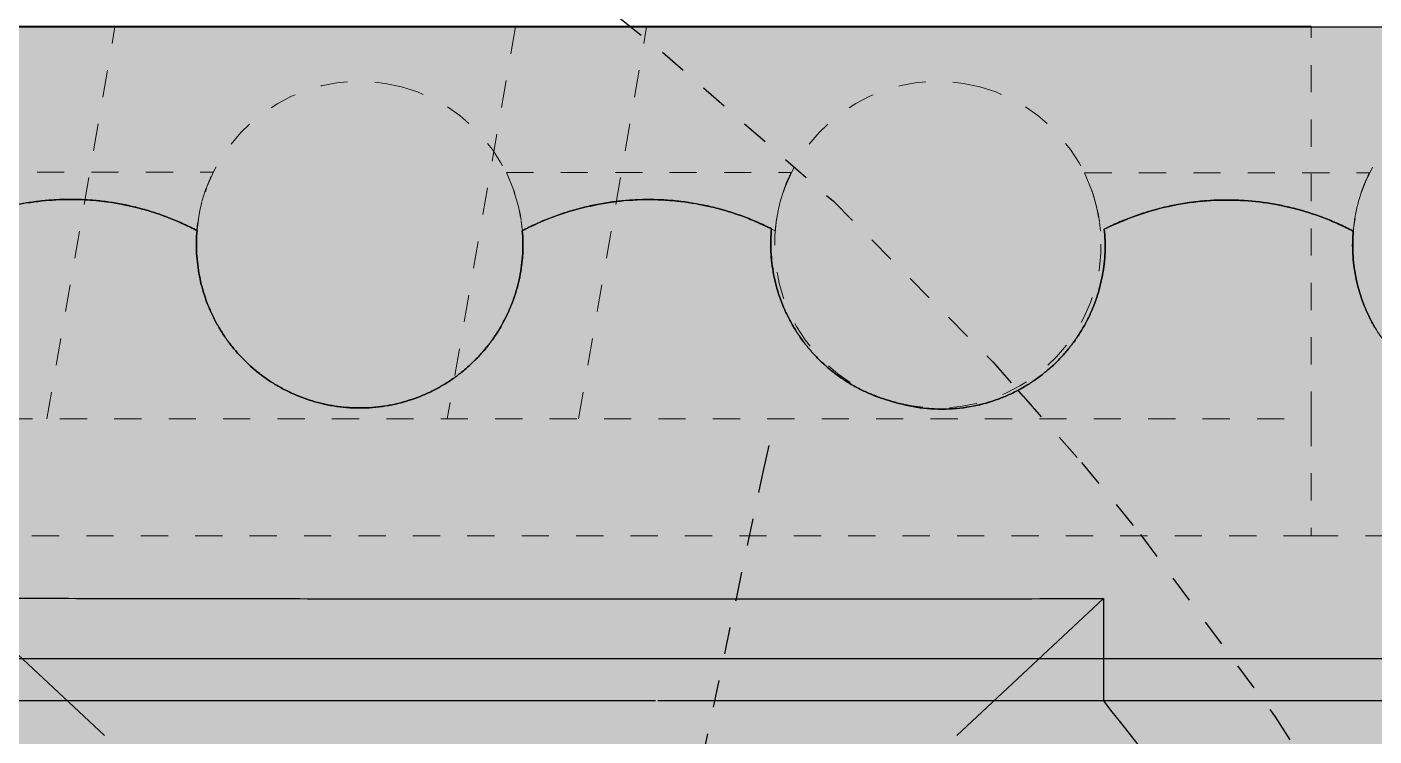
# Model space of a CAD drawing. Header units: metres. Extents: x -1147 to -802, y 5 to 567.
# Drawn here: x -1026.913 to -1021.962, y 543.448 to 546.054 of the extents above; entities that cross this region are included whole.
import ezdxf

# ---------------------------------------------------------------- set-up
doc = ezdxf.new("R2010")
doc.units = ezdxf.units.M
for name, pattern in [('Control Line', [0.02, 0.0125, -0.0025, 0.0025, -0.0025]), ('IMPORT-LNMK-LineTurn _3_', [0.0012, 0.0006, -0.0006]), ('JacobsDash', [0.0045, 0.003, -0.0015])]:
    doc.linetypes.add(name, pattern=pattern)
for name, color, linetype, lineweight in [('A-DETL', 7, 'Continuous', 13), ('A-FLOR', 7, 'Continuous', 50), ('A-FLOR-PATT', 7, 'Continuous', 40), ('A-GENM', 7, 'Continuous', 35), ('A-GENM-HDLN', 7, 'JacobsDash', 15), ('S-BEAM', 7, 'Continuous', 50), ('S-BEAM-HDLN', 7, 'JacobsDash', 15), ('S-FNDN-HDLN', 7, 'JacobsDash', 15)]:
    doc.layers.add(name, color=color, linetype=linetype, lineweight=lineweight)

# ---------------------------------------------------------------- blocks, each defined once
blk = doc.blocks.new('T2DPAA-T2D-C3S-RW-M2D-100010_dwg-40802999-DRG-2873010 - GENERAL ARRANGEMENT PLAN')
at = {"color": 254, "lineweight": 25, "true_color": 0xe1e1e1}
for p, q in [((51.977, -601.5686), (52.173, -602.3062)), ((52.1734, -602.3078), (52.442, -603.3184)), ((52.442, -603.3184), (52.5185, -603.606)), ((52.5185, -603.606), (53.0591, -605.6402))]:
    blk.add_line(p, q, dxfattribs=at)
at = {"color": 9, "linetype": 'IMPORT-LNMK-LineTurn _3_', "lineweight": 25, "true_color": 0xc3c3c3}
for p, q in [((54.8767, -603.3179), (54.7962, -603.5018)), ((54.7962, -603.5018), (54.4282, -604.2493)), ((54.4282, -604.2493), (54.0071, -604.9682)), ((54.0071, -604.9682), (53.931, -605.0825))]:
    blk.add_line(p, q, dxfattribs=at)
at = {"color": 254, "linetype": 'IMPORT-LNMK-LineTurn _3_', "lineweight": 25, "true_color": 0xe1e1e1}
for p, q in [((52.5183, -604.3007), (52.9247, -604.2797)), ((51.3195, -604.3624), (52.5161, -604.3008))]:
    blk.add_line(p, q, dxfattribs=at)
at = {"color": 254, "linetype": 'IMPORT-LNMK-LineTurn _3_', "lineweight": 25, "true_color": 0xd5d5d5}
for p, q in [((52.9247, -604.2797), (53.4001, -604.2552)), ((53.4001, -604.2552), (53.5953, -604.2474)), ((53.9146, -605.107), (53.7348, -605.377)), ((53.9278, -605.0873), (53.9152, -605.1062)), ((53.931, -605.0825), (53.9279, -605.0871)), ((53.7348, -605.377), (53.535, -605.6547)), ((53.535, -605.6547), (53.0145, -606.3052)), ((53.0145, -606.3052), (52.5533, -606.8029))]:
    blk.add_line(p, q, dxfattribs=at)
at = {"color": 254, "lineweight": 25, "true_color": 0xd5d5d5}
blk.add_line((53.0591, -605.6402), (53.7263, -608.1506), dxfattribs=at)
blk = doc.blocks.new('T2DPAA-T2D-PWC-RW-M2D-100010_RoadDesign_rvt-1-DRG-2873010 - GENERAL ARRANGEMENT PLAN')
at = {"color": 254, "lineweight": 18, "true_color": 0xe3e3e3, "rotation": 75.11694444444437}
blk.add_blockref('T2DPAA-T2D-C3S-RW-M2D-100010_dwg-40802999-DRG-2873010 - GENERAL ARRANGEMENT PLAN', (-1722.337, 648.0105), dxfattribs=at)
blk = doc.blocks.new('Top of Pavement - RL A - Top of Pavement - RL A-68818558-DRG-2873010 - GENERAL ARRANGEMENT PLAN')
at = {"layer": 'A-GENM', "color": 9, "lineweight": 25, "true_color": 0xbebebe}
for points in [[(135.9591, 28.4927), (135.9231, 28.6282), (135.8511, 28.8992), (135.779, 29.1702), (135.743, 29.3057)], [(136.1752, 27.6797), (136.1391, 27.8152), (136.0671, 28.0862), (135.9951, 28.3572), (135.9591, 28.4927)], [(136.3912, 26.8667), (136.3884, 26.8774), (136.3855, 26.8882), (136.3826, 26.8989)], [(136.6073, 26.0537), (136.5713, 26.1892), (136.4992, 26.4602), (136.4272, 26.7312), (136.3912, 26.8667)], [(136.8233, 25.2407), (136.7873, 25.3762), (136.7153, 25.6472), (136.6433, 25.9182), (136.6073, 26.0537)], [(136.9314, 24.8342), (136.8954, 24.9697), (136.8593, 25.1052), (136.8233, 25.2407)]]:
    blk.add_open_spline(points, degree=3, dxfattribs=at)
for points, knots in [([(136.3804, 26.9072), (136.348, 27.0292), (136.2796, 27.2867), (136.2112, 27.5442), (136.1752, 27.6797)], [-0.493931525, -0.493931525, -0.493931525, -0.493931525, -0.49132948, -0.488439306, -0.488439306, -0.488439306, -0.488439306]), ([(137.3635, 23.2082), (137.3275, 23.3437), (137.2554, 23.6147), (137.1474, 24.0212), (137.0395, 24.4271), (136.9676, 24.6976), (136.9318, 24.8326)], [-0.52023121, -0.52023121, -0.52023121, -0.52023121, -0.51734104, -0.51445087, -0.51156069, -0.50868167, -0.50868167, -0.50868167, -0.50868167])]:
    blk.add_open_spline(points, degree=3, knots=knots, dxfattribs=at)
blk = doc.blocks.new('T2DPAA-T2D-C3S-RS-M3D-100334_rvt-1-DRG-2873010 - GENERAL ARRANGEMENT PLAN')
at = {"layer": 'A-GENM', "color": 254, "lineweight": 25, "true_color": 0xd1d1d1}
for p, q in [((-1127.5997, 543.9549), (-1127.0583, 543.4498)), ((-1123.9254, 543.4497), (-1123.3867, 543.9532))]:
    blk.add_line(p, q, dxfattribs=at)
at = {"layer": 'A-GENM', "color": 9, "lineweight": 25, "true_color": 0xbebebe, "flags": 128}
for points in [[(-1123.3867, 543.9532), (-1123.3867, 543.8781), (-1123.3867, 543.803), (-1123.3867, 543.7279), (-1123.3867, 543.6529), (-1123.3867, 543.5778)], [(-1123.3867, 543.5778), (-1123.3554, 543.5378), (-1123.3241, 543.4978), (-1123.2927, 543.4579), (-1123.2614, 543.4179), (-1123.2301, 543.3779)]]:
    blk.add_lwpolyline(points, dxfattribs=at)
at = {"layer": 'A-GENM', "color": 9, "lineweight": 25, "true_color": 0xbebebe}
for points, knots in [([(-1127.3434, 545.4071), (-1127.3081, 545.4128), (-1127.2368, 545.4205), (-1127.1113, 545.4205), (-1127.0223, 545.4085), (-1126.9698, 545.397)], [-0.6666667, -0.6666667, -0.6666667, -0.6666667, -0.5555556, -0.4444444, -0.2777778, -0.2777778, -0.2777778, -0.2777778]), ([(-1125.5227, 545.3049), (-1125.4484, 545.3439), (-1125.2899, 545.4031), (-1125.0469, 545.4288), (-1124.8702, 545.4054), (-1124.7803, 545.3803), (-1124.7625, 545.3748)], [-1, -1, -1, -1, -0.7352941, -0.4705882, -0.2352941, -0.1764706, -0.1764706, -0.1764706, -0.1764706]), ([(-1123.3837, 545.3104), (-1123.3088, 545.3482), (-1123.1495, 545.4049), (-1122.9063, 545.4269), (-1122.7301, 545.4007), (-1122.6407, 545.3743), (-1122.623, 545.3685)], [-1, -1, -1, -1, -0.7352941, -0.4705882, -0.2352941, -0.1764706, -0.1764706, -0.1764706, -0.1764706]), ([(-1126.7182, 545.3054), (-1126.7206, 545.2776), (-1126.7213, 545.2356), (-1126.7176, 545.1938), (-1126.7159, 545.1799)], [-1, -1, -1, -1, -0.9, -0.85, -0.85, -0.85, -0.85]), ([(-1124.6071, 545.312), (-1124.6097, 545.2841), (-1124.6105, 545.242), (-1124.607, 545.2001), (-1124.6053, 545.1862)], [-1, -1, -1, -1, -0.9, -0.85, -0.85, -0.85, -0.85]), ([(-1122.4686, 545.3034), (-1122.471, 545.2756), (-1122.4717, 545.2336), (-1122.468, 545.1918), (-1122.4663, 545.1779)], [-1, -1, -1, -1, -0.9, -0.85, -0.85, -0.85, -0.85]), ([(-1126.2746, 544.6737), (-1126.2437, 544.6655), (-1126.1807, 544.6541), (-1126.0845, 544.6521), (-1126.0034, 544.6635), (-1125.9554, 544.6765), (-1125.9385, 544.6819)], [-1, -1, -1, -1, -0.9166667, -0.8333333, -0.75, -0.7037037, -0.7037037, -0.7037037, -0.7037037]), ([(-1124.164, 544.678), (-1124.1303, 544.6672), (-1124.0609, 544.6516), (-1123.9543, 544.6468), (-1123.8627, 544.6591), (-1123.808, 544.6744), (-1123.7879, 544.6813)], [-1, -1, -1, -1, -0.9107143, -0.8214286, -0.7321429, -0.6785714, -0.6785714, -0.6785714, -0.6785714]), ([(-1126.6624, 543.9535), (-1126.5067, 543.9533), (-1126.195, 543.9529), (-1125.8053, 543.9522), (-1125.5379, 543.952), (-1125.4265, 543.9519), (-1125.3932, 543.9519)], [0.2224735, 0.2224735, 0.2224735, 0.2224735, 0.3333333, 0.4444444, 0.5, 0.5237322, 0.5237322, 0.5237322, 0.5237322]), ([(-1125.393, 543.9519), (-1125.3484, 543.9519), (-1125.2258, 543.9519), (-1125.0251, 543.952), (-1124.791, 543.9522), (-1124.557, 543.9524), (-1124.2449, 543.9527), (-1123.8548, 543.9529), (-1123.5428, 543.9531), (-1123.3867, 543.9532)], [0.5237714, 0.5237714, 0.5237714, 0.5237714, 0.5555556, 0.6111111, 0.6666667, 0.7222222, 0.7777778, 0.8888889, 1, 1, 1, 1]), ([(-1119.701, 543.5778), (-1119.8375, 543.5778), (-1120.247, 543.5778), (-1120.7931, 543.5778), (-1121.3391, 543.5778), (-1121.7486, 543.5778), (-1122.1582, 543.5778), (-1122.5677, 543.5778), (-1122.9772, 543.5778), (-1123.2502, 543.5778), (-1123.3867, 543.5778)], [-1, -1, -1, -1, -0.888889, -0.666667, -0.555556, -0.444444, -0.333333, -0.222222, -0.111111, 0, 0, 0, 0])]:
    blk.add_open_spline(points, degree=3, knots=knots, dxfattribs=at)
at = {"layer": 'A-GENM', "color": 253, "lineweight": 25, "true_color": 0xa3a3a3}
for points in [[(-1127.183, 545.42), (-1127.2009, 545.42), (-1127.2188, 545.4196), (-1127.2367, 545.4186)], [(-1127.1293, 545.4186), (-1127.1472, 545.4196), (-1127.1651, 545.42), (-1127.183, 545.42)], [(-1125.0378, 545.4192), (-1125.0564, 545.4196), (-1125.0751, 545.4194), (-1125.0937, 545.4188)], [(-1127.3434, 545.4071), (-1127.3611, 545.4042), (-1127.3787, 545.4009), (-1127.3961, 545.3971)], [(-1127.2902, 545.4143), (-1127.308, 545.4124), (-1127.3257, 545.41), (-1127.3434, 545.4071)], [(-1127.2367, 545.4186), (-1127.2545, 545.4176), (-1127.2724, 545.4162), (-1127.2902, 545.4143)], [(-1127.0758, 545.4143), (-1127.0936, 545.4162), (-1127.1114, 545.4176), (-1127.1293, 545.4186)], [(-1127.0225, 545.4071), (-1127.0402, 545.4099), (-1127.058, 545.4123), (-1127.0758, 545.4143)], [(-1126.9698, 545.397), (-1126.9873, 545.4009), (-1127.0049, 545.4042), (-1127.0225, 545.4071)], [(-1126.9177, 545.3842), (-1126.9349, 545.3889), (-1126.9523, 545.3932), (-1126.9698, 545.397)], [(-1126.8663, 545.3685), (-1126.8833, 545.3742), (-1126.9004, 545.3794), (-1126.9177, 545.3842)], [(-1125.3682, 545.3701), (-1125.386, 545.3643), (-1125.4035, 545.358), (-1125.4209, 545.3512)], [(-1125.3146, 545.3859), (-1125.3326, 545.3811), (-1125.3505, 545.3759), (-1125.3682, 545.3701)], [(-1125.2602, 545.3988), (-1125.2784, 545.395), (-1125.2966, 545.3907), (-1125.3146, 545.3859)], [(-1125.2051, 545.4085), (-1125.2235, 545.4058), (-1125.2419, 545.4025), (-1125.2602, 545.3988)], [(-1125.1495, 545.4152), (-1125.1681, 545.4135), (-1125.1866, 545.4113), (-1125.2051, 545.4085)], [(-1125.0937, 545.4188), (-1125.1123, 545.4181), (-1125.131, 545.4169), (-1125.1495, 545.4152)], [(-1124.9819, 545.4165), (-1125.0005, 545.4179), (-1125.0191, 545.4188), (-1125.0378, 545.4192)], [(-1124.9263, 545.4107), (-1124.9448, 545.4132), (-1124.9633, 545.4151), (-1124.9819, 545.4165)], [(-1124.871, 545.4018), (-1124.8894, 545.4053), (-1124.9078, 545.4082), (-1124.9263, 545.4107)], [(-1124.8164, 545.3898), (-1124.8255, 545.3921), (-1124.8436, 545.3963), (-1124.8619, 545.4001), (-1124.871, 545.4018)], [(-1124.7625, 545.3748), (-1124.7804, 545.3803), (-1124.7983, 545.3853), (-1124.8164, 545.3898)], [(-1124.7096, 545.3568), (-1124.7271, 545.3633), (-1124.7447, 545.3693), (-1124.7625, 545.3748)], [(-1123.2283, 545.3731), (-1123.2461, 545.3676), (-1123.2638, 545.3616), (-1123.2813, 545.3551)], [(-1123.1745, 545.3881), (-1123.1926, 545.3836), (-1123.2105, 545.3786), (-1123.2283, 545.3731)], [(-1123.1199, 545.4001), (-1123.1382, 545.3966), (-1123.1564, 545.3926), (-1123.1745, 545.3881)], [(-1123.0647, 545.409), (-1123.0832, 545.4066), (-1123.1016, 545.4036), (-1123.1199, 545.4001)], [(-1123.0091, 545.4148), (-1123.0277, 545.4134), (-1123.0462, 545.4115), (-1123.0647, 545.409)], [(-1122.9533, 545.4175), (-1122.9719, 545.4172), (-1122.9905, 545.4163), (-1123.0091, 545.4148)], [(-1122.8974, 545.4171), (-1122.916, 545.4178), (-1122.9346, 545.4179), (-1122.9533, 545.4175)], [(-1122.8416, 545.4135), (-1122.8601, 545.4152), (-1122.8787, 545.4164), (-1122.8974, 545.4171)], [(-1122.7861, 545.4069), (-1122.8045, 545.4096), (-1122.823, 545.4118), (-1122.8416, 545.4135)], [(-1122.731, 545.3971), (-1122.7493, 545.4009), (-1122.7676, 545.4041), (-1122.7861, 545.4069)], [(-1122.6766, 545.3843), (-1122.6856, 545.3867), (-1122.7037, 545.3912), (-1122.7219, 545.3953), (-1122.731, 545.3971)], [(-1122.623, 545.3685), (-1122.6407, 545.3743), (-1122.6586, 545.3795), (-1122.6766, 545.3843)], [(-1126.8158, 545.3502), (-1126.8325, 545.3567), (-1126.8493, 545.3629), (-1126.8663, 545.3685)], [(-1126.7664, 545.3291), (-1126.7827, 545.3366), (-1126.7992, 545.3436), (-1126.8158, 545.3502)], [(-1126.7182, 545.3054), (-1126.7341, 545.3138), (-1126.7502, 545.3217), (-1126.7664, 545.3291)], [(-1125.4724, 545.3295), (-1125.4894, 545.3218), (-1125.5062, 545.3136), (-1125.5227, 545.3049)], [(-1125.4209, 545.3512), (-1125.4383, 545.3445), (-1125.4555, 545.3372), (-1125.4724, 545.3295)], [(-1124.6577, 545.3358), (-1124.6748, 545.3433), (-1124.6921, 545.3503), (-1124.7096, 545.3568)], [(-1124.6071, 545.312), (-1124.6238, 545.3204), (-1124.6406, 545.3284), (-1124.6577, 545.3358)], [(-1123.3331, 545.3342), (-1123.3502, 545.3267), (-1123.367, 545.3188), (-1123.3837, 545.3104)], [(-1123.2813, 545.3551), (-1123.2987, 545.3486), (-1123.316, 545.3417), (-1123.3331, 545.3342)], [(-1122.5704, 545.3497), (-1122.5877, 545.3564), (-1122.6053, 545.3627), (-1122.623, 545.3685)], [(-1122.5188, 545.328), (-1122.5358, 545.3357), (-1122.553, 545.3429), (-1122.5704, 545.3497)], [(-1122.4686, 545.3034), (-1122.4851, 545.3121), (-1122.5019, 545.3202), (-1122.5188, 545.328)], [(-1126.7204, 545.2636), (-1126.7202, 545.2776), (-1126.7194, 545.2915), (-1126.7182, 545.3054)], [(-1125.5227, 545.3049), (-1125.5215, 545.2908), (-1125.5207, 545.2766), (-1125.5205, 545.2624)], [(-1124.6095, 545.2701), (-1124.6092, 545.2841), (-1124.6084, 545.2981), (-1124.6071, 545.312)], [(-1123.3837, 545.3104), (-1123.3822, 545.2963), (-1123.3813, 545.2822), (-1123.3809, 545.268)], [(-1122.4708, 545.2616), (-1122.4706, 545.2755), (-1122.4698, 545.2895), (-1122.4686, 545.3034)], [(-1126.7196, 545.2217), (-1126.7204, 545.2356), (-1126.7206, 545.2496), (-1126.7204, 545.2636)], [(-1126.7159, 545.1799), (-1126.7176, 545.1938), (-1126.7189, 545.2077), (-1126.7196, 545.2217)], [(-1125.5205, 545.2624), (-1125.5203, 545.2482), (-1125.5206, 545.234), (-1125.5214, 545.2198)], [(-1124.6089, 545.228), (-1124.6096, 545.242), (-1124.6098, 545.256), (-1124.6095, 545.2701)], [(-1124.6053, 545.1862), (-1124.607, 545.2001), (-1124.6082, 545.214), (-1124.6089, 545.228)], [(-1123.3811, 545.2256), (-1123.3817, 545.2114), (-1123.3827, 545.1973), (-1123.3843, 545.1832)], [(-1123.3809, 545.268), (-1123.3805, 545.2539), (-1123.3805, 545.2397), (-1123.3811, 545.2256)], [(-1122.47, 545.2197), (-1122.4707, 545.2336), (-1122.471, 545.2476), (-1122.4708, 545.2616)], [(-1126.7093, 545.1386), (-1126.712, 545.1523), (-1126.7142, 545.1661), (-1126.7159, 545.1799)], [(-1125.5253, 545.1774), (-1125.5271, 545.1634), (-1125.5294, 545.1494), (-1125.5322, 545.1354)], [(-1124.5989, 545.1446), (-1124.6015, 545.1584), (-1124.6037, 545.1723), (-1124.6053, 545.1862)], [(-1123.3843, 545.1832), (-1123.3859, 545.1691), (-1123.3879, 545.1551), (-1123.3905, 545.1412)], [(-1122.4663, 545.1779), (-1122.468, 545.1918), (-1122.4692, 545.2057), (-1122.47, 545.2197)], [(-1122.4597, 545.1366), (-1122.4624, 545.1503), (-1122.4646, 545.1641), (-1122.4663, 545.1779)], [(-1126.6999, 545.0977), (-1126.7035, 545.1112), (-1126.7067, 545.1248), (-1126.7093, 545.1386)], [(-1125.5322, 545.1354), (-1125.535, 545.1215), (-1125.5383, 545.1077), (-1125.5421, 545.094)], [(-1124.5895, 545.1037), (-1124.5931, 545.1172), (-1124.5962, 545.1309), (-1124.5989, 545.1446)], [(-1123.3905, 545.1412), (-1123.3931, 545.1273), (-1123.3961, 545.1134), (-1123.3997, 545.0997)], [(-1122.4502, 545.0958), (-1122.4538, 545.1092), (-1122.457, 545.1229), (-1122.4597, 545.1366)], [(-1126.6876, 545.0577), (-1126.6921, 545.0709), (-1126.6962, 545.0842), (-1126.6999, 545.0977)], [(-1125.5421, 545.094), (-1125.544, 545.0872), (-1125.548, 545.0736), (-1125.5525, 545.0601), (-1125.5548, 545.0534)], [(-1124.5773, 545.0635), (-1124.5819, 545.0767), (-1124.5859, 545.0901), (-1124.5895, 545.1037)], [(-1123.3997, 545.0997), (-1123.4032, 545.086), (-1123.4072, 545.0724), (-1123.4117, 545.059)], [(-1122.4379, 545.0557), (-1122.4424, 545.0689), (-1122.4466, 545.0823), (-1122.4502, 545.0958)], [(-1126.6725, 545.0185), (-1126.678, 545.0314), (-1126.683, 545.0445), (-1126.6876, 545.0577)], [(-1125.5548, 545.0534), (-1125.5596, 545.0401), (-1125.5648, 545.0269), (-1125.5705, 545.0138)], [(-1124.5624, 545.0242), (-1124.5678, 545.0371), (-1124.5728, 545.0502), (-1124.5773, 545.0635)], [(-1124.5447, 544.9861), (-1124.551, 544.9986), (-1124.5569, 545.0113), (-1124.5624, 545.0242)], [(-1123.4117, 545.059), (-1123.4162, 545.0456), (-1123.4212, 545.0323), (-1123.4266, 545.0192)], [(-1122.4228, 545.0166), (-1122.4283, 545.0295), (-1122.4333, 545.0425), (-1122.4379, 545.0557)], [(-1126.6547, 544.9806), (-1126.6611, 544.993), (-1126.667, 545.0057), (-1126.6725, 545.0185)], [(-1126.6344, 544.9439), (-1126.6416, 544.9559), (-1126.6484, 544.9681), (-1126.6547, 544.9806)], [(-1125.5705, 545.0138), (-1125.5761, 545.0008), (-1125.5823, 544.988), (-1125.5888, 544.9755)], [(-1124.5243, 544.9493), (-1124.5315, 544.9613), (-1124.5383, 544.9736), (-1124.5447, 544.9861)], [(-1123.4443, 544.9806), (-1123.4507, 544.9679), (-1123.4575, 544.9555), (-1123.4647, 544.9433)], [(-1123.4266, 545.0192), (-1123.4321, 545.0061), (-1123.438, 544.9933), (-1123.4443, 544.9806)], [(-1122.405, 544.9787), (-1122.4114, 544.9911), (-1122.4173, 545.0038), (-1122.4228, 545.0166)], [(-1122.3847, 544.9421), (-1122.3919, 544.954), (-1122.3987, 544.9662), (-1122.405, 544.9787)], [(-1126.6115, 544.9088), (-1126.6195, 544.9203), (-1126.6272, 544.932), (-1126.6344, 544.9439)], [(-1125.6099, 544.9385), (-1125.6174, 544.9264), (-1125.6252, 544.9146), (-1125.6335, 544.9031)], [(-1124.5015, 544.914), (-1124.5095, 544.9255), (-1124.5171, 544.9373), (-1124.5243, 544.9493)], [(-1123.4647, 544.9433), (-1123.4719, 544.9311), (-1123.4796, 544.9192), (-1123.4877, 544.9076)], [(-1126.5862, 544.8754), (-1126.595, 544.8862), (-1126.6035, 544.8974), (-1126.6115, 544.9088)], [(-1126.5587, 544.8438), (-1126.5682, 544.854), (-1126.5774, 544.8645), (-1126.5862, 544.8754)], [(-1125.6335, 544.9031), (-1125.6418, 544.8915), (-1125.6505, 544.8803), (-1125.6596, 544.8694)], [(-1124.4762, 544.8804), (-1124.485, 544.8913), (-1124.4935, 544.9025), (-1124.5015, 544.914)], [(-1124.4487, 544.8487), (-1124.4582, 544.8589), (-1124.4674, 544.8695), (-1124.4762, 544.8804)], [(-1123.4877, 544.9076), (-1123.4957, 544.896), (-1123.5042, 544.8846), (-1123.5131, 544.8736)], [(-1126.529, 544.8142), (-1126.5392, 544.8237), (-1126.5491, 544.8336), (-1126.5587, 544.8438)], [(-1125.688, 544.8377), (-1125.6979, 544.8275), (-1125.7081, 544.8176), (-1125.7186, 544.8081)], [(-1125.6596, 544.8694), (-1125.6687, 544.8585), (-1125.6782, 544.8479), (-1125.688, 544.8377)], [(-1124.4189, 544.819), (-1124.4292, 544.8285), (-1124.4391, 544.8384), (-1124.4487, 544.8487)], [(-1123.5409, 544.8414), (-1123.5505, 544.831), (-1123.5605, 544.821), (-1123.5708, 544.8113)], [(-1123.5131, 544.8736), (-1123.522, 544.8625), (-1123.5312, 544.8518), (-1123.5409, 544.8414)], [(-1126.4973, 544.7867), (-1126.5082, 544.7955), (-1126.5188, 544.8047), (-1126.529, 544.8142)], [(-1126.4638, 544.7616), (-1126.4753, 544.7695), (-1126.4865, 544.7779), (-1126.4973, 544.7867)], [(-1125.7512, 544.7807), (-1125.7624, 544.772), (-1125.7739, 544.7636), (-1125.7857, 544.7557)], [(-1125.7186, 544.8081), (-1125.7291, 544.7986), (-1125.74, 544.7895), (-1125.7512, 544.7807)], [(-1124.3872, 544.7914), (-1124.3981, 544.8002), (-1124.4087, 544.8094), (-1124.4189, 544.819)], [(-1124.3536, 544.7661), (-1124.3651, 544.7741), (-1124.3763, 544.7826), (-1124.3872, 544.7914)], [(-1123.6029, 544.7834), (-1123.6139, 544.7745), (-1123.6252, 544.766), (-1123.6368, 544.7578)], [(-1123.5708, 544.8113), (-1123.5812, 544.8016), (-1123.5919, 544.7923), (-1123.6029, 544.7834)], [(-1126.4286, 544.7388), (-1126.4406, 544.746), (-1126.4523, 544.7536), (-1126.4638, 544.7616)], [(-1126.3919, 544.7185), (-1126.4044, 544.7248), (-1126.4166, 544.7316), (-1126.4286, 544.7388)], [(-1125.8218, 544.7332), (-1125.8341, 544.7262), (-1125.8467, 544.7195), (-1125.8595, 544.7134)], [(-1125.7857, 544.7557), (-1125.7974, 544.7478), (-1125.8095, 544.7403), (-1125.8218, 544.7332)], [(-1124.3184, 544.7432), (-1124.3304, 544.7504), (-1124.3422, 544.7581), (-1124.3536, 544.7661)], [(-1124.2816, 544.7229), (-1124.2941, 544.7292), (-1124.3064, 544.736), (-1124.3184, 544.7432)], [(-1123.6724, 544.7347), (-1123.6846, 544.7274), (-1123.697, 544.7206), (-1123.7096, 544.7142)], [(-1123.6372, 544.7576), (-1123.6487, 544.7495), (-1123.6604, 544.7419), (-1123.6724, 544.7347)], [(-1126.3539, 544.7009), (-1126.3667, 544.7063), (-1126.3794, 544.7122), (-1126.3919, 544.7185)], [(-1126.3147, 544.6859), (-1126.3279, 544.6904), (-1126.341, 544.6954), (-1126.3539, 544.7009)], [(-1126.2746, 544.6737), (-1126.2881, 544.6773), (-1126.3015, 544.6814), (-1126.3147, 544.6859)], [(-1125.9385, 544.6819), (-1125.9521, 544.6776), (-1125.9657, 544.6737), (-1125.9795, 544.6704)], [(-1125.8984, 544.6962), (-1125.9116, 544.691), (-1125.925, 544.6862), (-1125.9385, 544.6819)], [(-1125.8595, 544.7134), (-1125.8722, 544.7072), (-1125.8853, 544.7015), (-1125.8984, 544.6962)], [(-1124.2435, 544.7052), (-1124.2564, 544.7106), (-1124.2691, 544.7165), (-1124.2816, 544.7229)], [(-1124.2042, 544.6902), (-1124.2175, 544.6947), (-1124.2306, 544.6997), (-1124.2435, 544.7052)], [(-1124.164, 544.678), (-1124.1775, 544.6816), (-1124.1909, 544.6856), (-1124.2042, 544.6902)], [(-1124.1231, 544.6664), (-1124.1368, 544.6698), (-1124.1505, 544.6736), (-1124.164, 544.678)], [(-1123.7879, 544.6813), (-1123.8013, 544.6767), (-1123.8149, 544.6726), (-1123.8286, 544.669)], [(-1123.7482, 544.6964), (-1123.7613, 544.6909), (-1123.7745, 544.6858), (-1123.7879, 544.6813)], [(-1123.7096, 544.7142), (-1123.7223, 544.7078), (-1123.7351, 544.7018), (-1123.7482, 544.6964)], [(-1126.2331, 544.6643), (-1126.247, 544.6669), (-1126.2609, 544.6701), (-1126.2746, 544.6737)], [(-1126.191, 544.6578), (-1126.2051, 544.6594), (-1126.2191, 544.6616), (-1126.2331, 544.6643)], [(-1126.1485, 544.6543), (-1126.1627, 544.6549), (-1126.1769, 544.6561), (-1126.191, 544.6578)], [(-1126.106, 544.6538), (-1126.1202, 544.6534), (-1126.1344, 544.6536), (-1126.1485, 544.6543)], [(-1126.0635, 544.6563), (-1126.0776, 544.655), (-1126.0918, 544.6541), (-1126.106, 544.6538)], [(-1126.0212, 544.6619), (-1126.0353, 544.6595), (-1126.0493, 544.6577), (-1126.0635, 544.6563)], [(-1125.9795, 544.6704), (-1125.9933, 544.6671), (-1126.0072, 544.6642), (-1126.0212, 544.6619)], [(-1124.0815, 544.6579), (-1124.0954, 544.6602), (-1124.1093, 544.6631), (-1124.1231, 544.6664)], [(-1124.0393, 544.6522), (-1124.0534, 544.6536), (-1124.0675, 544.6555), (-1124.0815, 544.6579)], [(-1123.9969, 544.6496), (-1124.0111, 544.65), (-1124.0252, 544.6509), (-1124.0393, 544.6522)], [(-1123.9544, 544.65), (-1123.9686, 544.6493), (-1123.9828, 544.6492), (-1123.9969, 544.6496)], [(-1123.9121, 544.6534), (-1123.9262, 544.6517), (-1123.9403, 544.6506), (-1123.9544, 544.65)], [(-1123.8701, 544.6597), (-1123.884, 544.6571), (-1123.898, 544.655), (-1123.9121, 544.6534)], [(-1123.8286, 544.669), (-1123.8423, 544.6654), (-1123.8562, 544.6623), (-1123.8701, 544.6597)]]:
    blk.add_open_spline(points, degree=3, dxfattribs=at)
at = {"layer": 'A-GENM', "color": 9, "lineweight": 25, "true_color": 0xbebebe}
for points in [[(-1126.9698, 545.397), (-1126.9523, 545.3932), (-1126.9349, 545.3889), (-1126.9177, 545.3842)], [(-1126.9177, 545.3842), (-1126.9004, 545.3794), (-1126.8833, 545.3742), (-1126.8663, 545.3685)], [(-1124.7625, 545.3748), (-1124.7447, 545.3693), (-1124.7271, 545.3633), (-1124.7096, 545.3568)], [(-1126.8663, 545.3685), (-1126.8493, 545.3629), (-1126.8325, 545.3567), (-1126.8158, 545.3502)], [(-1126.8158, 545.3502), (-1126.7992, 545.3436), (-1126.7827, 545.3366), (-1126.7664, 545.3291)], [(-1126.7664, 545.3291), (-1126.7502, 545.3217), (-1126.7341, 545.3138), (-1126.7182, 545.3054)], [(-1124.7096, 545.3568), (-1124.6921, 545.3503), (-1124.6748, 545.3433), (-1124.6577, 545.3358)], [(-1124.6577, 545.3358), (-1124.6406, 545.3284), (-1124.6238, 545.3204), (-1124.6071, 545.312)], [(-1122.623, 545.3685), (-1122.6053, 545.3627), (-1122.5877, 545.3564), (-1122.5704, 545.3497)], [(-1122.5704, 545.3497), (-1122.553, 545.3429), (-1122.5358, 545.3357), (-1122.5188, 545.328)], [(-1122.5188, 545.328), (-1122.5019, 545.3202), (-1122.4851, 545.3121), (-1122.4686, 545.3034)], [(-1125.5214, 545.2198), (-1125.5206, 545.234), (-1125.52, 545.2624), (-1125.5215, 545.2908), (-1125.5227, 545.3049)], [(-1123.3843, 545.1832), (-1123.3827, 545.1973), (-1123.3806, 545.2255), (-1123.3804, 545.2681), (-1123.3822, 545.2963), (-1123.3837, 545.3104)], [(-1126.7159, 545.1799), (-1126.7142, 545.1661), (-1126.712, 545.1523), (-1126.7093, 545.1386)], [(-1125.5322, 545.1354), (-1125.5294, 545.1494), (-1125.5271, 545.1634), (-1125.5253, 545.1774)], [(-1125.5253, 545.1774), (-1125.5235, 545.1915), (-1125.5222, 545.2057), (-1125.5214, 545.2198)], [(-1124.6053, 545.1862), (-1124.6037, 545.1723), (-1124.6015, 545.1584), (-1124.5989, 545.1446)], [(-1123.3905, 545.1412), (-1123.3879, 545.1551), (-1123.3859, 545.1691), (-1123.3843, 545.1832)], [(-1122.4663, 545.1779), (-1122.4646, 545.1641), (-1122.4624, 545.1503), (-1122.4597, 545.1366)], [(-1126.7093, 545.1386), (-1126.7067, 545.1248), (-1126.7035, 545.1112), (-1126.6999, 545.0977)], [(-1125.5421, 545.094), (-1125.5383, 545.1077), (-1125.535, 545.1215), (-1125.5322, 545.1354)], [(-1124.5989, 545.1446), (-1124.5962, 545.1309), (-1124.5931, 545.1172), (-1124.5895, 545.1037)], [(-1123.3997, 545.0997), (-1123.3961, 545.1134), (-1123.3931, 545.1273), (-1123.3905, 545.1412)], [(-1122.4597, 545.1366), (-1122.457, 545.1229), (-1122.4538, 545.1093), (-1122.4502, 545.0958)], [(-1126.6999, 545.0977), (-1126.6962, 545.0842), (-1126.6921, 545.0709), (-1126.6876, 545.0577)], [(-1125.5548, 545.0534), (-1125.5501, 545.0668), (-1125.5459, 545.0804), (-1125.5421, 545.094)], [(-1124.5895, 545.1037), (-1124.5859, 545.0901), (-1124.5819, 545.0767), (-1124.5773, 545.0635)], [(-1123.4117, 545.059), (-1123.4072, 545.0724), (-1123.4032, 545.086), (-1123.3997, 545.0997)], [(-1122.4502, 545.0958), (-1122.4465, 545.0823), (-1122.4424, 545.0689), (-1122.4379, 545.0557)], [(-1126.6876, 545.0577), (-1126.683, 545.0445), (-1126.678, 545.0314), (-1126.6725, 545.0185)], [(-1125.5705, 545.0138), (-1125.5648, 545.0269), (-1125.5596, 545.0401), (-1125.5548, 545.0534)], [(-1124.5773, 545.0635), (-1124.5728, 545.0502), (-1124.5678, 545.0371), (-1124.5624, 545.0242)], [(-1124.5624, 545.0242), (-1124.5569, 545.0113), (-1124.551, 544.9986), (-1124.5447, 544.9861)], [(-1123.4266, 545.0192), (-1123.4212, 545.0323), (-1123.4162, 545.0456), (-1123.4117, 545.059)], [(-1122.4379, 545.0557), (-1122.4333, 545.0425), (-1122.4283, 545.0295), (-1122.4228, 545.0166)], [(-1126.6725, 545.0185), (-1126.667, 545.0057), (-1126.6611, 544.993), (-1126.6548, 544.9806)], [(-1126.6548, 544.9806), (-1126.6484, 544.9681), (-1126.6416, 544.9559), (-1126.6344, 544.9439)], [(-1125.6099, 544.9385), (-1125.6024, 544.9505), (-1125.5954, 544.9629), (-1125.5888, 544.9755)], [(-1125.5888, 544.9755), (-1125.5823, 544.988), (-1125.5761, 545.0008), (-1125.5705, 545.0138)], [(-1124.5447, 544.9861), (-1124.5383, 544.9736), (-1124.5315, 544.9613), (-1124.5243, 544.9493)], [(-1123.4647, 544.9433), (-1123.4575, 544.9555), (-1123.4507, 544.9679), (-1123.4443, 544.9806)], [(-1123.4443, 544.9806), (-1123.438, 544.9933), (-1123.4321, 545.0061), (-1123.4266, 545.0192)], [(-1122.4228, 545.0166), (-1122.4173, 545.0038), (-1122.4114, 544.9911), (-1122.405, 544.9787)], [(-1122.405, 544.9787), (-1122.3987, 544.9662), (-1122.3919, 544.954), (-1122.3847, 544.9421)], [(-1126.6344, 544.9439), (-1126.6272, 544.932), (-1126.6195, 544.9203), (-1126.6115, 544.9088)], [(-1125.6335, 544.9031), (-1125.6252, 544.9146), (-1125.6174, 544.9264), (-1125.6099, 544.9385)], [(-1124.5243, 544.9493), (-1124.5171, 544.9373), (-1124.5095, 544.9255), (-1124.5015, 544.914)], [(-1123.4877, 544.9076), (-1123.4796, 544.9192), (-1123.4719, 544.9311), (-1123.4647, 544.9433)], [(-1126.6115, 544.9088), (-1126.6035, 544.8974), (-1126.595, 544.8862), (-1126.5862, 544.8754)], [(-1126.5862, 544.8754), (-1126.5774, 544.8645), (-1126.5682, 544.854), (-1126.5587, 544.8438)], [(-1125.6596, 544.8694), (-1125.6505, 544.8803), (-1125.6418, 544.8915), (-1125.6335, 544.9031)], [(-1124.5015, 544.914), (-1124.4935, 544.9025), (-1124.485, 544.8913), (-1124.4762, 544.8804)], [(-1124.4762, 544.8804), (-1124.4674, 544.8695), (-1124.4582, 544.8589), (-1124.4487, 544.8487)], [(-1123.5131, 544.8736), (-1123.5042, 544.8846), (-1123.4957, 544.896), (-1123.4877, 544.9076)], [(-1126.5587, 544.8438), (-1126.5491, 544.8336), (-1126.5392, 544.8237), (-1126.529, 544.8142)], [(-1125.7186, 544.8081), (-1125.7081, 544.8176), (-1125.6979, 544.8275), (-1125.688, 544.8377)], [(-1125.688, 544.8377), (-1125.6782, 544.8479), (-1125.6687, 544.8585), (-1125.6596, 544.8694)], [(-1124.4487, 544.8487), (-1124.4391, 544.8384), (-1124.4292, 544.8285), (-1124.419, 544.819)], [(-1123.5708, 544.8113), (-1123.5605, 544.821), (-1123.5505, 544.831), (-1123.5409, 544.8414)], [(-1123.5409, 544.8414), (-1123.5312, 544.8518), (-1123.522, 544.8625), (-1123.5131, 544.8736)], [(-1126.529, 544.8142), (-1126.5085, 544.7952), (-1126.4867, 544.7776), (-1126.4638, 544.7616)], [(-1125.7857, 544.7557), (-1125.7739, 544.7636), (-1125.7624, 544.772), (-1125.7512, 544.7807)], [(-1125.7512, 544.7807), (-1125.74, 544.7894), (-1125.7291, 544.7986), (-1125.7186, 544.8081)], [(-1124.419, 544.819), (-1124.4087, 544.8094), (-1124.3981, 544.8002), (-1124.3872, 544.7914)], [(-1124.3872, 544.7914), (-1124.3763, 544.7826), (-1124.3651, 544.7741), (-1124.3536, 544.7661)], [(-1123.6368, 544.7578), (-1123.6252, 544.766), (-1123.6139, 544.7745), (-1123.6029, 544.7834)], [(-1123.6029, 544.7834), (-1123.5919, 544.7923), (-1123.5812, 544.8016), (-1123.5708, 544.8113)], [(-1126.4638, 544.7616), (-1126.4523, 544.7536), (-1126.4406, 544.746), (-1126.4286, 544.7388)], [(-1126.4286, 544.7388), (-1126.4166, 544.7316), (-1126.4044, 544.7248), (-1126.3919, 544.7185)], [(-1125.8595, 544.7134), (-1125.8467, 544.7195), (-1125.8341, 544.7262), (-1125.8218, 544.7332)], [(-1125.8218, 544.7332), (-1125.8095, 544.7403), (-1125.7974, 544.7478), (-1125.7857, 544.7557)], [(-1124.3536, 544.7661), (-1124.3422, 544.7581), (-1124.3304, 544.7504), (-1124.3184, 544.7432)], [(-1124.3184, 544.7432), (-1124.3064, 544.736), (-1124.2941, 544.7292), (-1124.2816, 544.7229)], [(-1123.7096, 544.7142), (-1123.697, 544.7206), (-1123.6846, 544.7275), (-1123.6725, 544.7347)], [(-1123.6725, 544.7347), (-1123.6604, 544.7419), (-1123.6487, 544.7495), (-1123.6372, 544.7576)], [(-1126.3919, 544.7185), (-1126.3794, 544.7122), (-1126.3667, 544.7063), (-1126.3539, 544.7009)], [(-1126.3539, 544.7009), (-1126.341, 544.6954), (-1126.3279, 544.6905), (-1126.3147, 544.6859)], [(-1126.3147, 544.6859), (-1126.3015, 544.6814), (-1126.2881, 544.6773), (-1126.2746, 544.6737)], [(-1125.9385, 544.6819), (-1125.925, 544.6862), (-1125.9116, 544.691), (-1125.8984, 544.6962)], [(-1125.8984, 544.6962), (-1125.8852, 544.7015), (-1125.8722, 544.7072), (-1125.8595, 544.7134)], [(-1124.2816, 544.7229), (-1124.2691, 544.7165), (-1124.2564, 544.7106), (-1124.2435, 544.7052)], [(-1124.2435, 544.7052), (-1124.2306, 544.6997), (-1124.2175, 544.6947), (-1124.2042, 544.6902)], [(-1124.2042, 544.6902), (-1124.1909, 544.6856), (-1124.1775, 544.6816), (-1124.164, 544.678)], [(-1123.7879, 544.6813), (-1123.7745, 544.6858), (-1123.7613, 544.6909), (-1123.7482, 544.6963)], [(-1123.7482, 544.6963), (-1123.7351, 544.7018), (-1123.7223, 544.7078), (-1123.7096, 544.7142)], [(-1127.5997, 543.9549), (-1127.4436, 543.9546), (-1127.1316, 543.9542), (-1126.8195, 543.9538), (-1126.6635, 543.9535)]]:
    blk.add_open_spline(points, degree=3, dxfattribs=at)
at = {"layer": 'A-GENM', "color": 254, "lineweight": 25, "true_color": 0xdedede}
blk.add_open_spline([(-1125.5214, 545.2198), (-1125.5206, 545.234), (-1125.52, 545.2624), (-1125.5215, 545.2908), (-1125.5227, 545.3049)], degree=3, dxfattribs=at)
at = {"layer": 'A-GENM', "color": 253, "lineweight": 25, "true_color": 0xa3a3a3}
for points, knots in [([(-1125.5214, 545.2198), (-1125.522, 545.2092), (-1125.5232, 545.1951), (-1125.5249, 545.181), (-1125.5253, 545.1774)], [-0.92592593, -0.92592593, -0.92592593, -0.92592593, -0.89814815, -0.88888889, -0.88888889, -0.88888889, -0.88888889]), ([(-1125.5888, 544.9755), (-1125.5905, 544.9723), (-1125.5972, 544.9598), (-1125.6043, 544.9475), (-1125.6099, 544.9385)], [-0.7037037, -0.7037037, -0.7037037, -0.7037037, -0.69444444, -0.66666667, -0.66666667, -0.66666667, -0.66666667])]:
    blk.add_open_spline(points, degree=3, knots=knots, dxfattribs=at)
at = {"layer": 'A-GENM', "color": 253, "lineweight": 25, "true_color": 0xa3a3a3, "rotation": 75.11694444444437}
blk.add_blockref('Top of Pavement - RL A - Top of Pavement - RL A-68818558-DRG-2873010 - GENERAL ARRANGEMENT PLAN', (-1134.0578, 404.8616), dxfattribs=at)
blk = doc.blocks.new('01_SFO_FRP_Pile_CastInPlace_CS_BR08 - CAST-IN-PLACE PILE - 1200-9305895-DRG-2873010 - GENERAL ARRANGEMENT PLAN')
at = {"layer": 'S-FNDN-HDLN'}
for start, end in [(270, 85.4814), (119.7002, 270)]:
    blk.add_arc((0, 0), 0.6, start, end, dxfattribs=at)
blk = doc.blocks.new('20_SFR_WSC_ShotcreteWall_ArchFlatBack_Datum - ArchWall_PileSize_1200-8656242-DRG-2873010 - GENERAL ARRANGEMENT PLAN')
at = {"layer": 'A-GENM-HDLN', "color": 252, "true_color": 0x888888}
for p, q in [((0.5392, 0.8633), (1.5857, 0.8633)), ((1.5438, 0.7495), (1.5448, 0.7535)), ((0.5873, 0.7226), (0.591, 0.7036)), ((0.5912, 0.7026), (0.5936, 0.6875)), ((0.5939, 0.6854), (0.598, 0.649)), ((1.5269, 0.649), (1.5282, 0.6627)), ((1.5283, 0.6637), (1.5295, 0.6742))]:
    blk.add_line(p, q, dxfattribs=at)
at = {"layer": 'A-GENM-HDLN', "color": 252, "true_color": 0x888888, "flags": 128}
for points in [[(0.5392, 0.8633), (0.5676, 0.7944), (0.5873, 0.7226)], [(1.5452, 0.755), (1.5573, 0.7944), (1.5857, 0.8633)], [(1.5269, 0.649), (1.4293, 0.6936), (1.3276, 0.7276), (1.2227, 0.7504), (1.1161, 0.7619), (1.0088, 0.7619), (0.9021, 0.7504), (0.7973, 0.7276), (0.6955, 0.6936), (0.598, 0.649)], [(1.5298, 0.6764), (1.5375, 0.7226), (1.5435, 0.7483)]]:
    blk.add_lwpolyline(points, dxfattribs=at)
blk = doc.blocks.new('20_SFR_WSC_ShotcreteWall_ArchFlatBack_Datum - ArchWall_PileSize_1200-8656296-DRG-2873010 - GENERAL ARRANGEMENT PLAN')
at = {"layer": 'A-GENM-HDLN', "color": 252, "true_color": 0x888888}
for p, q in [((0.5392, 0.8633), (1.5858, 0.8633)), ((1.5733, 0.8358), (1.5858, 0.8633)), ((1.5712, 0.8308), (1.5728, 0.8346)), ((1.5431, 0.7465), (1.5463, 0.7586)), ((0.5873, 0.7226), (0.5907, 0.7052)), ((0.5909, 0.7042), (0.5938, 0.6862)), ((0.5941, 0.6841), (0.598, 0.649)), ((1.527, 0.649), (1.5281, 0.6611)), ((1.5282, 0.6621), (1.5303, 0.6797))]:
    blk.add_line(p, q, dxfattribs=at)
at = {"layer": 'A-GENM-HDLN', "color": 252, "true_color": 0x888888, "flags": 128}
for points in [[(0.5392, 0.8633), (0.5676, 0.7944), (0.5873, 0.7226)], [(1.5468, 0.7601), (1.5574, 0.7944), (1.5705, 0.8293)], [(1.527, 0.649), (1.4294, 0.6936), (1.3277, 0.7276), (1.2228, 0.7504), (1.1161, 0.7619), (1.0089, 0.7619), (0.9022, 0.7504), (0.7973, 0.7276), (0.6956, 0.6936), (0.598, 0.649)], [(1.5306, 0.6819), (1.5377, 0.7226), (1.5428, 0.7452)]]:
    blk.add_lwpolyline(points, dxfattribs=at)

msp = doc.modelspace()

# ---------------------------------------------------------------- hatches: boundary and pattern name
at = {"layer": 'A-FLOR-PATT', "lineweight": 5, "true_color": 0xe1e1e1}
h = msp.add_hatch(color=254, dxfattribs=at)
h.paths.add_polyline_path([(-1025.2425, 507.7099), (-1024.9578, 509.3464), (-1025.4129, 509.3472), (-1025.328, 508.5308)])
h.paths.add_polyline_path([(-1024.6508, 521.0109), (-1024.6888, 521.3724), (-1024.705, 521.6018), (-1024.7225, 522.22), (-1024.7202, 522.3432), (-1024.68, 523.1174), (-1024.5745, 523.9112), (-1022.6533, 534.9359), (-1022.5017, 535.7941), (-1021.996, 538.5181), (-1021.9412, 538.6558), (-1021.9145, 538.6976), (-1021.8131, 538.8044), (-1021.7855, 538.8242), (-1021.7336, 538.8568), (-1021.6322, 538.8968), (-1021.5893, 538.9073), (-1021.4441, 538.9149), (-1021.3912, 538.9073), (-1021.2477, 538.8568), (-1021.2091, 538.8347), (-1021.1006, 538.7419), (-1021.0673, 538.7003), (-1021.0006, 538.574), (-1020.9699, 538.4751), (-1020.9102, 538.2721), (-1020.7847, 537.7809), (-1020.7018, 537.3821), (-1020.6377, 536.996), (-1020.5593, 536.2828), (-1020.5523, 536.1555), (-1020.5323, 535.5099), (-1020.5338, 535.3662), (-1020.5649, 534.7368), (-1020.5755, 534.6152), (-1020.5962, 534.4158), (-1018.5715, 546.0535), (-1029.229, 546.0535), (-1029.2319, 546.0369), (-1026.6273, 521.0144), (-1024.7034, 521.011)])
h.paths.add_polyline_path([(-1021.0896, 544.2777), (-1021.8441, 544.2777), (-1021.4668, 545.0322), (-1021.2466, 544.5918)])

# ---------------------------------------------------------------- linework, layer by layer
at = {"layer": 'A-DETL', "color": 150, "linetype": 'Control Line', "lineweight": 15, "true_color": 0x0080ff}
msp.add_arc((-806.3278, 497.0745), 220, 166.350456, 170.117063, dxfattribs=at)
at = {"layer": 'A-FLOR', "color": 252, "lineweight": 25, "true_color": 0x888888}
msp.add_line((-1035.3893, 546.0535), (-1004.6133, 546.0535), dxfattribs=at)
at = {"layer": 'A-GENM-HDLN', "color": 252, "true_color": 0x888888}
for p, q in [((-1023.0259, 545.5176), (-1021.9792, 545.5176)), ((-1023.0259, 545.5176), (-1022.9974, 545.4488)), ((-1021.9961, 545.4799), (-1021.9907, 545.4926)), ((-1021.9902, 545.4937), (-1021.9792, 545.5176)), ((-1022.9974, 545.4488), (-1022.9949, 545.4412)), ((-1022.9946, 545.4404), (-1022.9901, 545.4259)), ((-1022.9891, 545.4224), (-1022.9777, 545.377)), ((-1022.9777, 545.377), (-1022.9751, 545.3637)), ((-1022.023, 545.3963), (-1022.0172, 545.4183)), ((-1022.9749, 545.3626), (-1022.9708, 545.3371)), ((-1022.9705, 545.3349), (-1022.9671, 545.3033)), ((-1022.0372, 545.3127), (-1022.0336, 545.3422)), ((-1022.0381, 545.3033), (-1022.0373, 545.3116))]:
    msp.add_line(p, q, dxfattribs=at)
at = {"layer": 'A-GENM-HDLN', "color": 252, "true_color": 0x888888, "flags": 128}
for points in [[(-1022.0168, 545.4198), (-1022.0077, 545.4488), (-1021.9967, 545.4784)], [(-1022.0381, 545.3033), (-1022.1356, 545.348), (-1022.2374, 545.3819), (-1022.3422, 545.4048), (-1022.4489, 545.4163), (-1022.5562, 545.4163), (-1022.6629, 545.4048), (-1022.7677, 545.3819), (-1022.8695, 545.348), (-1022.9671, 545.3033)], [(-1022.0333, 545.3444), (-1022.0274, 545.377), (-1022.0233, 545.3951)]]:
    msp.add_lwpolyline(points, dxfattribs=at)
at = {"layer": 'S-BEAM', "lineweight": 40}
msp.add_line((-1022.1934, 546.0536), (-1035.392, 546.0536), dxfattribs=at)
at = {"layer": 'S-BEAM-HDLN'}
for p, q in [((-1026.8402, 544.6136), (-1026.5894, 546.0536)), ((-1025.1176, 546.0536), (-1025.3684, 544.6136)), ((-1024.8863, 544.6136), (-1024.6354, 546.0536)), ((-1022.1934, 544.6136), (-1022.1934, 546.0536)), ((-1035.392, 544.6136), (-1022.1934, 544.6136)), ((-1022.1934, 544.6136), (-1022.1934, 544.1836)), ((-1022.1944, 544.1836), (-1035.0304, 544.1836)), ((-1022.1934, 544.1836), (-1022.1944, 544.1836)), ((-1022.1934, 544.1836), (-1018.8261, 544.1836))]:
    msp.add_line(p, q, dxfattribs=at)
at = {"layer": 'S-FNDN-HDLN'}
for centre, start, end in [((-1025.6901, 545.2536), 75.1169, 255.1169), ((-1025.6901, 545.2536), 255.1169, 75.1169), ((-1023.5651, 545.2536), 75.1169, 255.1169), ((-1023.5651, 545.2536), 255.1169, 75.1169)]:
    msp.add_arc(centre, 0.6, start, end, dxfattribs=at)

# ---------------------------------------------------------------- block references
at = {"lineweight": 5}
for name in ['T2DPAA-T2D-PWC-RW-M2D-100010_RoadDesign_rvt-1-DRG-2873010 - GENERAL ARRANGEMENT PLAN', 'T2DPAA-T2D-C3S-RS-M3D-100334_rvt-1-DRG-2873010 - GENERAL ARRANGEMENT PLAN']:
    msp.add_blockref(name, (100.4304, 0), dxfattribs=at)
at = {"layer": 'A-GENM-HDLN', "color": 252, "true_color": 0x888888, "rotation": 3.49943060736561e-05}
for name, p in [('20_SFR_WSC_ShotcreteWall_ArchFlatBack_Datum - ArchWall_PileSize_1200-8656242-DRG-2873010 - GENERAL ARRANGEMENT PLAN', (-1027.8151, 544.6567)), ('20_SFR_WSC_ShotcreteWall_ArchFlatBack_Datum - ArchWall_PileSize_1200-8656296-DRG-2873010 - GENERAL ARRANGEMENT PLAN', (-1025.6901, 544.656))]:
    msp.add_blockref(name, p, dxfattribs=at)
at = {"layer": 'S-FNDN-HDLN', "rotation": 165.1169444444439}
msp.add_blockref('01_SFO_FRP_Pile_CastInPlace_CS_BR08 - CAST-IN-PLACE PILE - 1200-9305895-DRG-2873010 - GENERAL ARRANGEMENT PLAN', (-1021.4404, 545.2519), dxfattribs=at)

doc.saveas('drawing.dxf')
